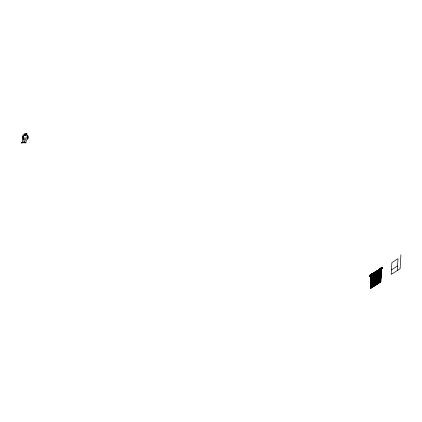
<?xml version="1.0" encoding="UTF-8"?>
<svg xmlns="http://www.w3.org/2000/svg" width="422" height="422" viewBox="0 0 422 422"><rect width="100%" height="100%" fill="white"/><g stroke="black" fill="none" stroke-linecap="round" stroke-linejoin="round"><path stroke-width="0.63" d="M28 138.284C26.512 138.901 29.382 137.213 27.361 137.335C27.783 137.646 26.57 139.508 27.277 138.58M380.66 272.158C381.124 276.632 377.959 280.25 375.823 283.842M27.994 138.326L27.805 138.849M22.93 138.822L23.263 139.181M23.031 139.096L22.672 136.712M23.347 138.88L23.468 139.26L23.078 138.801M25.884 134.597L26.697 134.629L26.85 133.711L25.383 134.185L25.494 134.85L24.297 135.077A3.856 1.799 -2 0 0 25.288 135.573L26.612 134.85M22.936 138.601L22.382 140.009L22.593 141.861L22.181 142.119C21.939 142.842 24.112 142.752 23.98 141.913C22.825 139.861 26.691 136.828 25.046 140.668L24.37 142.372L25.673 142.367L25.937 142.826L24.692 142.9L24.529 142.383M370.321 288.627L371.144 274.949L370.321 288.627L370.727 282.038M370.801 280.751L371.144 274.949M371.086 280.572L371.524 274.711L370.701 288.384L371.012 281.859M370.701 288.384L371.524 274.711M371.043 287.419L371.429 280.973M371.502 279.686L371.903 274.469L371.17 288.084M371.075 288.147L371.977 273.952L372.294 273.751L372.431 274.659L371.808 274.532M372.357 274.316L371.455 287.904L371.977 273.952M371.455 287.904L372.283 274.231M371.919 285.003L372.663 273.989L371.835 287.667L371.84 286.29M371.835 287.667L372.663 273.989M372.758 277.032L373.043 273.751L372.215 287.424L372.257 285.409M372.336 284.117L372.679 278.32M372.215 287.424L373.169 273.097L373.523 273.63M374.319 272.828L374.245 272.311L373.544 272.823L373.206 274.168L373.064 273.266A1.208 1.034 10.2 0 1 372.61 273.503L373.486 274.754M373.175 276.146L373.423 273.509L372.594 287.187L372.673 284.523M372.753 283.236L373.095 277.433M372.594 287.187L373.38 273.066L370.97 274.453L371.402 275.682L372.958 276.014M372.974 286.944L373.802 273.271L372.974 286.944L373.19 283.579M373.343 280.999L373.607 276.489M373.354 286.702L374.182 273.029L373.354 286.702L373.512 282.756M373.586 281.463L373.934 275.666M374.008 274.379L374.43 272.164L380.934 268.255M373.734 286.464L374.557 272.786L373.734 286.464L373.929 281.87M374.003 280.583L374.351 274.78M374.425 273.066L374.467 272.375L372.557 273.414L372.753 274.142L373.634 274.369M374.108 286.221L374.936 272.549L374.108 286.221L374.768 273.899M374.456 285.256L374.799 279.454M374.878 278.167L375.237 271.889L375.554 271.684L374.963 285.683M375.237 271.889L374.488 285.984L375.316 272.306M375.517 272.38L375.38 272.791L375.696 272.591L375.554 271.684M374.873 284.37L375.216 278.573M375.295 277.28L375.601 272.127M374.868 285.741L375.696 272.069M375.29 283.484L375.638 277.687M375.712 276.399L376.076 271.826L375.343 285.441M375.248 285.504L376.076 271.826M376.64 270.998L375.627 285.261L376.361 271.647L376.783 271.9L376.287 271.889L376.324 271.198L376.64 270.998L376.007 285.024L376.835 271.346L376.545 274.627M375.722 285.203L375.728 283.832M375.844 281.896L376.15 276.742M376.266 274.806L376.324 271.198M376.007 285.024L376.049 283.004M376.129 281.717L376.471 275.919M376.967 273.746L377.215 271.109L376.387 284.781L376.466 282.123M376.545 280.83L376.888 275.033M376.387 284.781L377.215 271.109L376.461 271.779L376.619 271.388L377.089 271.378L376.139 272.412L376.735 271.662L377.869 271.214L377.732 270.307L377.416 270.507L377.553 271.415L376.867 271.504M377.732 270.307L376.767 284.539L377.495 270.924L377.869 271.214M376.767 284.539L377.416 270.507M377.141 284.301L377.97 270.623L377.141 284.301L377.342 279.707M377.416 278.42L377.764 272.617M377.521 284.059L378.349 270.386L377.521 284.059L377.722 279.464M377.796 278.177L378.181 271.736M378.819 269.621L378.998 269.832L378.502 269.822L378.819 269.621L377.901 283.821L378.597 270.85M377.901 283.821L378.729 270.143L378.956 270.523L378.639 270.724M378.956 270.523L378.998 269.832M378.281 283.579L379.109 269.906L378.281 283.579L378.687 276.99M378.803 275.06L379.109 269.906M378.666 281.97L379.009 276.167M379.088 274.88L379.462 269.811M379.985 268.93L379.589 269.13L378.661 283.341L379.489 269.663M379.083 281.084L379.425 275.281M379.505 273.994L379.589 269.13M380.043 269.832L379.869 269.426L379.04 283.099L379.906 268.93L380.043 269.832L379.394 269.727M379.921 273.108L380.248 269.183L379.42 282.861L379.425 281.485M379.499 280.197L379.847 274.4M379.42 282.861L380.248 269.183M380.338 272.227L380.623 268.946L379.8 282.619L379.842 280.604M379.916 279.311L380.264 273.514M379.8 282.619L380.676 268.439L380.992 268.239L381.129 269.146L380.813 269.347L380.528 269.004M381.077 268.788L380.175 282.381L380.259 279.717M380.338 278.43L380.681 272.628M380.755 271.341L380.676 268.439M380.175 282.381L380.992 268.239M381.382 268.461L380.554 282.139L381.288 268.524L381.773 268.793L382.575 267.669L380.792 268.033L380.222 269.03M380.554 282.139L381.288 268.524M380.934 281.896L381.762 268.223M397.297 270.46L397.999 258.654L391.885 262.621L391.183 274.427L400.109 268.714L400.895 254.767M380.797 274.458L380.813 277.122M379.758 273.941L379.13 277.296L376.772 281.653M381.156 270.096L381.256 269.072L381.008 270.033M23.558 135.726L23.569 136.09C23.326 137.767 24.328 139.228 23.426 138.986L23.273 138.769M23.632 136.327L23.621 136.923M377.099 274.258L378.877 271.784M22.181 142.43L21.116 142.894L23.906 142.694L21.179 142.768M381.256 269.072L380.945 269.769M380.655 272.427L380.47 272.881M381.156 268.134C382.659 267.791 380.691 269.8 382.575 267.669L381.182 267.933L381.467 268.561L382.575 267.669L381.15 267.981L381.804 268.745L382.575 267.669L381.171 268.086L381.593 268.693L382.575 267.669L381.256 267.954L381.715 268.492L381.34 268.403M28.126 137.329L28.079 136.528M375.137 284.787L377.632 283.056L375.19 284.671M377.584 277.365L377.869 274.806L379.478 273.387M27.235 135.536L27.293 137.372M378.872 270.412L379.304 269.004L380.85 268.102L380.222 269.758M26.459 134.829L25.304 135.483L24.386 134.803M381.103 268.893L378.919 273.113L377.379 274.58A3.613 1.298 -40.1 0 1 377.157 274.733M27.113 136.248L27.256 137.314M381.055 271.119L380.95 271.409A0.839 0.427 37.2 0 0 380.834 271.409M380.391 269.479L378.307 273.44L377.257 274.427M27.973 136.775L27.694 135.109L26.016 134.771M379.135 271.204L379.658 270.033M380.343 269.658L379.183 272.026L377.416 274.268A2.39 0.855 -40.1 0 1 377.126 274.474M380.649 268.534L380.85 268.102M380.143 270.961L377.627 274.384M374.272 285.277L372.325 286.411L374.061 284.95L372.246 286.781L372.647 285.947L371.74 286.77M380.792 268.745L380.09 269.969M377.421 277.945L375.179 282.081L372.046 285.789M377.379 279.464L378.154 277.882M27.878 138.732L27.219 139.002L25.673 142.367M377.569 283.188L378.518 281.632M370.975 275.608L369.556 275.919C370.068 273.424 372.109 276.241 369.556 275.919L370.352 274.796L370.975 275.608L369.556 275.919L370.426 274.817L370.885 275.355C371.017 276.326 369.588 273.799 370.885 275.355L369.556 275.919L370.342 274.949L370.764 275.555L369.556 275.919L370.537 274.896L370.885 275.355L369.556 275.919L370.411 275.097L370.885 275.355L369.556 275.919L370.658 275.028M22.646 137.108L23.569 137.092M375.005 283.109L372.098 286.174M381.699 268.777L382.575 267.669L381.24 268.234L381.715 268.492L381.361 268.033L381.715 268.492M24.571 142.515L25.942 142.789M381.783 268.64L382.575 267.669L381.488 268.165M376.83 271.647L377.252 271.161M27.567 138.759L27.003 139.023M26.866 133.748C26.581 132.777 23.4 133.668 24.022 134.898M378.428 272.311L379.204 271.61M380.438 271.32L377.189 274.242M379.156 271.098L378.249 271.947M22.677 137.335L23.526 137.282M378.676 272.148L377.817 272.855M379.003 273.815L376.466 275.735L379.014 273.804M371.882 286.876L374.641 284.47M378.307 272.485L377.49 273.15M25.062 142.81L24.666 142.836M381.836 268.265L382.575 267.669L381.752 268.16M379.948 281.717L380.565 281.226L380.681 278.346M372.42 286.475L374.388 284.913L372.325 286.411M372.352 286.549L374.288 285.056M377.215 283.663L375.253 285.024L377.869 283.173M378.65 282.619L380.565 281.226M375.517 284.164L376.461 283.489L375.427 284.217M375.459 284.876L374.989 285.05L378.117 282.814M374.894 285.04L378.012 282.814M374.488 284.718L373.106 285.604M377.817 283.209L375.253 285.024L377.785 283.236M378.798 282.524L379.811 281.812L379.357 282.118M374.989 285.05L379.167 282.139L378.639 282.439M377.02 274.822L377.326 274.611M377.611 275.244L376.313 276.088M375.147 284.57L376.725 283.494L375.179 284.502M377.131 272.454L375.854 273.198M391.452 269.943L397.566 265.981M373.064 273.266L373.38 273.066M372.157 274.168L372.473 273.968M373.243 273.477L373.56 273.277M375.422 272.1L375.738 271.9M376.508 271.409L376.825 271.209M377.595 270.724L377.912 270.523M379.768 269.341L380.085 269.141M380.855 268.656L381.171 268.455M371.935 274.648L372.431 274.659M373.022 273.957L373.523 273.968M376.287 271.889L376.603 271.689M377.373 271.198L377.69 270.998M379.547 269.822L379.863 269.621M380.633 269.136L381.129 269.146M376.64 273.145L374.43 274.263M372.088 274.337L371.629 273.894L370.79 274.58L371.038 275.555L372.753 276.626L371.703 276.22L370.664 274.632A1.129 0.934 15.2 0 0 370.221 274.886L370.384 276.02L371.054 276.726L372.589 277.222M371.629 273.894L371.835 274.843L371.676 273.952L371.977 273.794M376.582 273.15L375.089 273.398M375.696 275.017L373.823 275.856M25.906 142.72L25.626 142.789M375.933 275.36L373.829 275.577M374.752 276.811L373.185 277.207M24.223 134.845L22.888 135.272L22.767 136.802M375.812 275.392L374.034 275.545M376.107 274.97L374.509 275.054M375.891 275.007L374.472 275.044M23.875 142.636L21.533 142.868M27.425 137.852L23.495 138.073M373.285 276.726L375.949 276.02L373.185 276.7M374.504 274.601L376.187 273.994A4.99 1.788 -40.1 0 0 376.614 273.741M371.698 273.978L372.404 273.572L373.697 274.801M376.044 274.574L375.121 274.553M376.735 271.662L377.305 271.747L376.946 271.673M374.34 274.231L376.435 273.794A3.998 1.435 -40.1 0 0 376.777 273.588M28.153 137.103L27.187 137.108M372.452 274.917L373.037 275.329M372.426 274.548L373.032 275.181M374.467 272.375L374.646 272.586L374.15 272.575M372.948 273.809L373.206 274.168M376.936 274.88A3.613 1.298 -40.1 0 1 376.719 275.012M370.516 275.265L369.556 275.919L370.885 275.355L370.516 275.265M376.941 283.515L373.771 285.668L377.363 283.262L376.941 283.515"/></g></svg>
